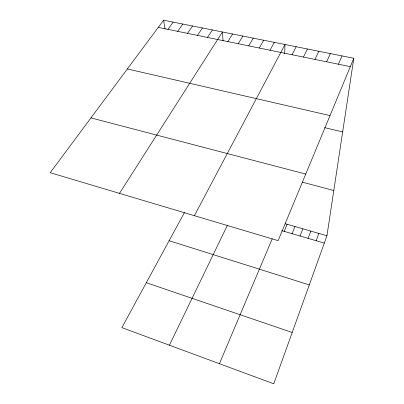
<?xml version="1.0" encoding="UTF-8"?>
<svg xmlns="http://www.w3.org/2000/svg" width="404" height="404" viewBox="0 0 404 404"><rect width="100%" height="100%" fill="white"/><g stroke="black" fill="none" stroke-linecap="round" stroke-linejoin="round"><path stroke-width="0.61" d="M284.714 53.555L285.007 44.501L194.39 215.686M184.572 212.312L121.892 327.629L273.755 383.8L326.952 235.764L353.793 58.272L163.61 20.2L50.207 172.705L278.124 240.648L353.793 58.272M316.16 240.723L318.857 233.426M308.07 238.355L310.827 231.108M300.041 236.007L302.859 228.805M292.082 233.679L294.955 226.523M284.179 231.366L287.108 224.26M219.417 363.701L272.24 238.759M338.401 64.216L342.006 55.914M326.619 61.807L330.351 53.581M314.974 59.423L318.827 51.273M169.407 345.208L227.351 225.382M303.454 57.07L307.429 48.99M292.067 54.737L296.152 46.733M269.993 50.222L274.301 42.359M259.297 48.036L263.711 40.238M248.713 45.874L253.227 38.138M238.239 43.728L242.855 36.062M227.876 41.612L232.593 34.007M119.503 193.364L222.432 31.977L223.074 40.935M207.474 37.441L212.378 29.962M197.435 35.385L202.424 27.972M187.491 33.35L192.572 25.997M177.654 31.34L182.82 24.048M167.918 29.346L173.17 22.114M158.277 27.376L350.313 66.655M127.361 68.948L330.007 115.595M324.654 127.664L342.653 131.926M90.961 117.897L305.747 174.068M302.253 182.143L333.79 190.531M285.31 223.74L326.952 235.764M281.765 230.659L324.311 243.107M169.13 240.723L309.297 284.901M146.309 282.704L292.193 332.487M163.61 20.2L165.079 29.068"/></g></svg>
